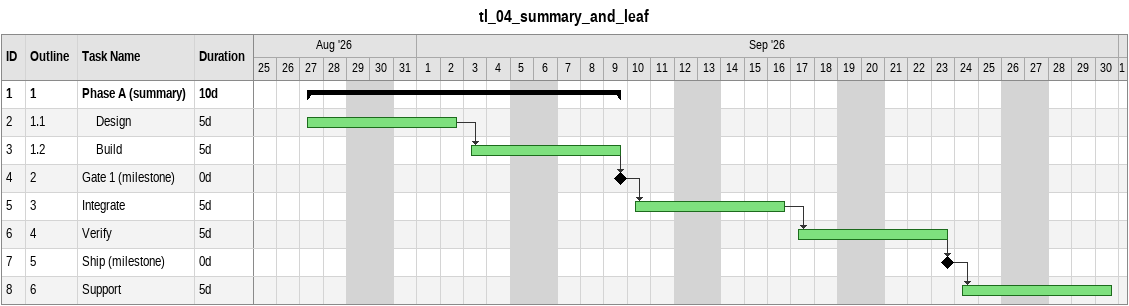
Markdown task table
tl_04_summary_and_leaf

| ID | WBS | Task | Duration | Start | Finish | Predecessors |
|---|---|---|---|---|---|---|
| 1 | 1 | **Phase A (summary)** | 10d | 2026-08-27 | 2026-09-09 |  |
| 2 | 1.1 | Design | 5d | 2026-08-27 | 2026-09-02 |  |
| 3 | 1.2 | Build | 5d | 2026-09-03 | 2026-09-09 | 2 |
| 4 | 2 | Gate 1 (milestone) | 0d | 2026-09-09 | 2026-09-09 | 3 |
| 5 | 3 | Integrate | 5d | 2026-09-10 | 2026-09-16 | 4 |
| 6 | 4 | Verify | 5d | 2026-09-17 | 2026-09-23 | 5 |
| 7 | 5 | Ship (milestone) | 0d | 2026-09-23 | 2026-09-23 | 6 |
| 8 | 6 | Support | 5d | 2026-09-24 | 2026-09-30 | 7 |
